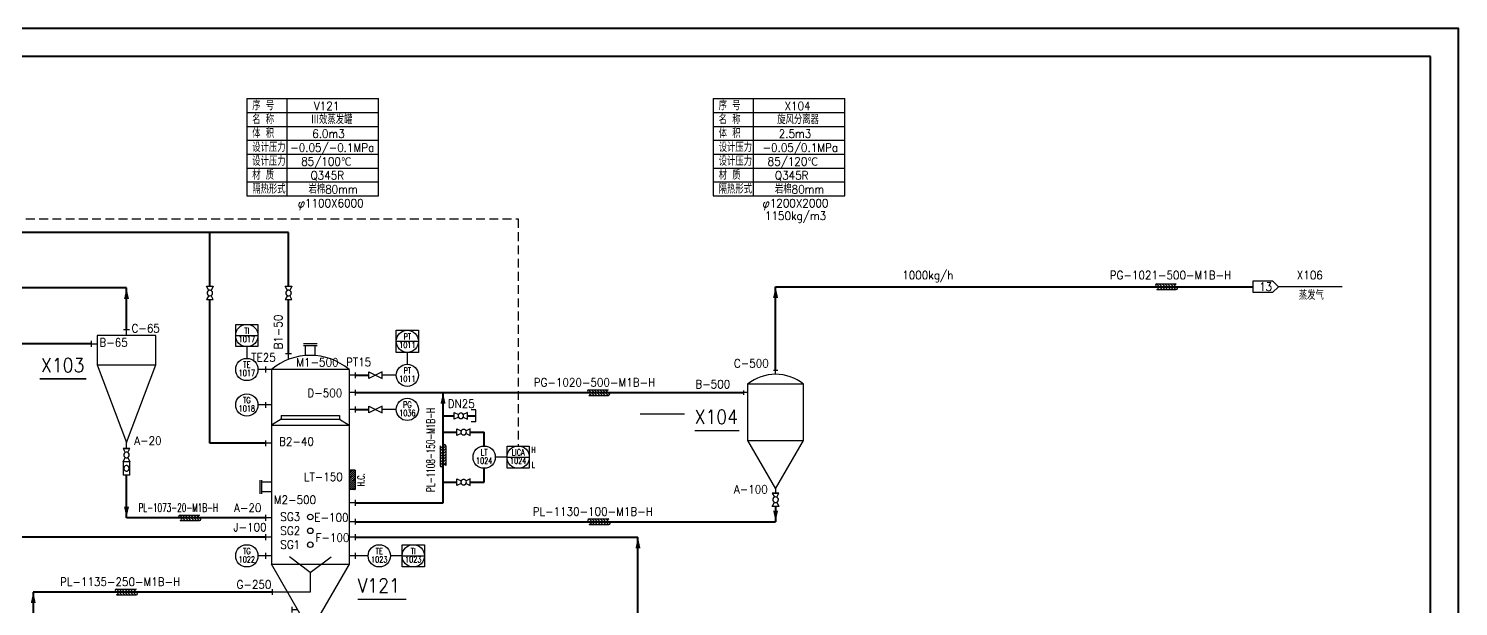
# Model space of a CAD drawing. Header units: millimetres. Extents: x 3 to 844, y 0 to 594.
# Drawn here: x 330 to 844, y 386 to 594 of the extents above; entities that cross this region are included whole.
import ezdxf
from ezdxf.enums import TextEntityAlignment as Align

# ---------------------------------------------------------------- set-up
doc = ezdxf.new("R2010")
doc.units = ezdxf.units.MM
doc.linetypes.add('HIDDEN2', pattern=[4.7625, 3.175, -1.5875])
for name, color, linetype in [('arrow', 9, 'Continuous'), ('instrument', 4, 'Continuous'), ('TEXT', 2, 'Continuous'), ('TXT', 7, 'Continuous')]:
    doc.layers.add(name, color=color, linetype=linetype)
for name, color, linetype, lineweight in [('PL', 7, 'Continuous', 40), ('标注', 1, 'HIDDEN2', 25), ('粗实线', 7, 'Continuous', 40), ('细实线', 7, 'Continuous', 25), ('设备', 7, 'Continuous', 25)]:
    doc.layers.add(name, color=color, linetype=linetype, lineweight=lineweight)
doc.styles.add('romanc', font='romanc.shx', dxfattribs={"width": 0.7, "bigfont": 'hztxt.shx'})
doc.styles.get("Standard").update_dxf_attribs({"font": 'standard1.shx', "bigfont": 'gbcbig.shx'})

# ---------------------------------------------------------------- blocks, each defined once
blk = doc.blocks.new('A$Cb8ed2c11')
at = {"layer": '设备'}
for p, q in [((0, 40), (15, 0)), ((15, 0), (30, 40))]:
    blk.add_line(p, q, dxfattribs=at)
blk.add_lwpolyline([(0, 40), (30, 40), (30, 55), (0, 55)], close=True, dxfattribs=at)
blk = doc.blocks.new('A$C7946bd6f')
at = {"layer": '设备'}
for p, q in [((16.95, 42.7), (19.05, 42.7)), ((18, 40.6), (18, 42.7)), ((5.4, 36.56), (5.4, 38.66)), ((5.4, 37.61), (7.5, 37.61)), ((16.95, 0), (19.05, 0)), ((18, 0), (18, 2.1))]:
    blk.add_line(p, q, dxfattribs=at)
at = {"layer": '设备', "xscale": 0.7, "yscale": 0.7, "zscale": 0.7}
blk.add_blockref('A$Cb8ed2c11', (7.5, 2.1), dxfattribs=at)
blk = doc.blocks.new('A$C906b3375')
at = {"layer": '设备'}
h = blk.add_hatch(dxfattribs=at)
h.set_pattern_fill('JIS_WOOD', color=256, scale=0.7)
h.set_pattern_definition([(45, (-757.7555, -473.3284), (-0.35, 0.35), [])])
h.paths.add_polyline_path([(40, 53.18), (42.1, 53.18), (42.1, 60.18), (40, 60.18)])
for p, q in [((28.45, 105.6), (23.55, 105.6)), ((28.45, 104.9), (23.55, 104.9)), ((24.25, 101.4), (24.25, 104.9)), ((27.75, 101.4), (27.75, 104.9)), ((17.15, 102.07), (19.25, 102.07)), ((18.2, 99.97), (18.2, 102.07)), ((9.9, 97.4), (9.9, 95.3)), ((12, 96.35), (9.9, 96.35)), ((12, 96.35), (12, 26.35)), ((40, 96.35), (12, 96.35)), ((40, 96.35), (40, 26.35)), ((42.1, 94.27), (40, 94.27)), ((42.1, 95.32), (42.1, 93.22)), ((42.1, 88.03), (40, 88.03)), ((42.1, 89.08), (42.1, 86.98)), ((9.9, 84.63), (9.9, 82.53)), ((12, 83.58), (9.9, 83.58)), ((42.1, 83.03), (42.1, 80.93)), ((15.5, 78.44), (12, 76.34)), ((15.5, 79.84), (36.5, 79.84)), ((15.5, 79.84), (15.5, 78.44)), ((15.5, 78.44), (36.5, 78.44)), ((36.5, 79.84), (36.5, 78.44)), ((36.5, 78.44), (40, 76.34)), ((42.1, 81.98), (40, 81.98)), ((12, 76.34), (40, 76.34)), ((9.9, 70.84), (9.9, 68.74)), ((12, 69.79), (9.9, 69.79)), ((42.1, 60.18), (40, 60.18)), ((42.1, 60.18), (42.1, 53.18)), ((7.8, 56.53), (7.8, 51.63)), ((8.5, 56.53), (8.5, 51.63)), ((12, 55.83), (8.5, 55.83)), ((12, 52.33), (8.5, 52.33)), ((42.1, 53.18), (40, 53.18)), ((42.1, 48.36), (40, 48.36)), ((42.1, 49.41), (42.1, 47.31)), ((9.9, 44.03), (9.9, 41.93)), ((12, 42.98), (9.9, 42.98)), ((42.1, 41.59), (40, 41.59)), ((42.1, 42.64), (42.1, 40.54)), ((9.9, 37.05), (9.9, 34.95)), ((42.1, 37.05), (42.1, 34.95)), ((12, 36), (9.9, 36)), ((42.1, 36), (40, 36)), ((9.9, 30.35), (9.9, 28.25)), ((12, 29.3), (9.9, 29.3)), ((26, 2.1), (12, 26.35)), ((12, 26.35), (40, 26.35)), ((26, 23.29), (18.51, 28.96)), ((26, 23.29), (33.49, 28.96)), ((40, 26.35), (26, 2.1)), ((42.1, 29.3), (40, 29.3)), ((42.1, 30.35), (42.1, 28.25)), ((26, 23.29), (26, 16.29)), ((12.25, 17.34), (12.25, 15.24)), ((26, 16.29), (12.25, 16.29)), ((19.38, 10.99), (19.38, 8.89)), ((21.48, 9.94), (19.38, 9.94)), ((27.05, 0), (24.95, 0)), ((26, 2.1), (26, 0))]:
    blk.add_line(p, q, dxfattribs=at)
blk.add_arc((26, 79.48), 21.92, 50.3037, 129.6963, dxfattribs=at)
blk = doc.blocks.new('A$C1f4d3acd')
at = {"layer": '设备'}
for p, q in [((22.24, 46.76), (23.76, 46.76)), ((23, 45.25), (23, 46.76)), ((11.41, 39.43), (11.41, 37.92)), ((12.92, 38.67), (11.41, 38.67)), ((12.92, 21.5), (23, 4.04)), ((23, 4.04), (33.08, 21.5)), ((22.24, 2.53), (23.76, 2.53)), ((23, 4.04), (23, 2.53))]:
    blk.add_line(p, q, dxfattribs=at)
blk.add_lwpolyline([(12.92, 21.5), (33.08, 21.5), (33.08, 41.66), (12.92, 41.66)], close=True, dxfattribs=at)
blk.add_arc((23, 29.31), 15.94, 50.7706, 129.2294, dxfattribs=at)
blk = doc.blocks.new('A$Cadf2ccbb')
blk.add_lwpolyline([(1.51, 1.64), (0, 2.4), (0, 0), (1.51, 0.76, 1), (3.29, 1.64), (4.8, 2.4), (4.8, 0), (3.29, 0.76, 1.609915), (1.51, 0.76, 4.279146)], format="xyb", close=True)
blk = doc.blocks.new('A$Cc0267e56')
blk.add_lwpolyline([(4.8, 2.4), (0, 0), (0, 2.4), (4.8, 0)], close=True)
blk = doc.blocks.new('A$Cf45da477')
for p, q in [((1.63, 4.24), (0, 4.24)), ((1.63, 0), (0, 0))]:
    blk.add_line(p, q)
blk.add_lwpolyline([(1.63, 0), (1.63, 4.24)])
blk = doc.blocks.new('A$Ca7bb580f')
for p, q in [((2.4, 4.8), (0, 4.8)), ((0, 4.8), (0, 0)), ((2.4, 0), (0, 0)), ((2.4, 0), (2.4, 4.8))]:
    blk.add_line(p, q)
for start, end in [(116.307, 296.307), (116.307, 63.693), (243.693, 116.307)]:
    blk.add_arc((1.2, 2.4), 0.993, start, end)
blk = doc.blocks.new('A$Cb12c0229')
at = {"layer": 'TEXT', "style": 'romanc', "width": 0.7}
blk.add_text('H.C.', height=2.5, rotation=90, dxfattribs=at).set_placement((2.5, -0.17))
blk = doc.blocks.new('A$Cbfcf88ef')
at = {"layer": 'arrow', "color": 1, "ltscale": 0.2}
blk.add_lwpolyline([(0, 0, 0, 1.8, 0), (4, 0, 1.8, 1.8, 0)], format="xyseb", dxfattribs=at)

msp = doc.modelspace()

# ---------------------------------------------------------------- hatches: boundary and pattern name
at = {"layer": '细实线'}
h = msp.add_hatch(dxfattribs=at)
h.set_pattern_fill('JIS_WOOD', color=256, angle=90)
h.set_pattern_definition([(135, (-115.77966, -116.3965), (-0.5, -0.5), [])])
edge = h.paths.add_edge_path()
edge.add_arc((742.9, 500.52), 0.5, 270, 450)
edge.add_arc((742.9, 501.52), 0.5, 90, 270, ccw=False)
edge.add_line((742.9, 502.02), (735.9, 502.02))
edge.add_arc((735.9, 501.52), 0.5, 90, 270)
edge.add_arc((735.9, 500.52), 0.5, -90, 90, ccw=False)
edge.add_line((735.9, 500.02), (742.9, 500.02))
h = msp.add_hatch(dxfattribs=at)
h.set_pattern_fill('JIS_WOOD', color=256, angle=90)
h.set_pattern_definition([(135, (-320.0722, -154.48544), (-0.5, -0.5), [])])
edge = h.paths.add_edge_path()
edge.add_arc((538.6, 462.43), 0.5, 270, 450)
edge.add_arc((538.6, 463.43), 0.5, 90, 270, ccw=False)
edge.add_line((538.6, 463.93), (531.6, 463.93))
edge.add_arc((531.6, 463.43), 0.5, 90, 270)
edge.add_arc((531.6, 462.43), 0.5, -90, 90, ccw=False)
edge.add_line((531.6, 461.93), (538.6, 461.93))
h = msp.add_hatch(dxfattribs=at)
h.set_pattern_fill('JIS_WOOD', color=256)
h.set_pattern_definition([(45, (-138.2905, 1295.4149), (-0.5, 0.5), [])])
edge = h.paths.add_edge_path()
edge.add_arc((478.63, 436.74), 0.5, 180, 360)
edge.add_arc((479.63, 436.74), 0.5, 0, 180, ccw=False)
edge.add_line((480.13, 436.74), (480.13, 443.74))
edge.add_arc((479.63, 443.74), 0.5, 0, 180)
edge.add_arc((478.63, 443.74), 0.5, -180, 0, ccw=False)
edge.add_line((478.13, 443.74), (478.13, 436.74))
h = msp.add_hatch(dxfattribs=at)
h.set_pattern_fill('JIS_WOOD', color=256, angle=90)
h.set_pattern_definition([(135, (-467.1254, -199.53686), (-0.5, -0.5), [])])
edge = h.paths.add_edge_path()
edge.add_arc((391.55, 417.38), 0.5, 270, 450)
edge.add_arc((391.55, 418.38), 0.5, 90, 270, ccw=False)
edge.add_line((391.55, 418.88), (384.55, 418.88))
edge.add_arc((384.55, 418.38), 0.5, 90, 270)
edge.add_arc((384.55, 417.38), 0.5, -90, 90, ccw=False)
edge.add_line((384.55, 416.88), (391.55, 416.88))
h = msp.add_hatch(dxfattribs=at)
h.set_pattern_fill('JIS_WOOD', color=256, angle=90)
h.set_pattern_definition([(135, (-319.9232, -200.94626), (-0.5, -0.5), [])])
edge = h.paths.add_edge_path()
edge.add_arc((538.75, 415.97), 0.5, 270, 450)
edge.add_arc((538.75, 416.97), 0.5, 90, 270, ccw=False)
edge.add_line((538.75, 417.47), (531.75, 417.47))
edge.add_arc((531.75, 416.97), 0.5, 90, 270)
edge.add_arc((531.75, 415.97), 0.5, -90, 90, ccw=False)
edge.add_line((531.75, 415.47), (538.75, 415.47))
h = msp.add_hatch(dxfattribs=at)
h.set_pattern_fill('JIS_WOOD', color=256, angle=90)
h.set_pattern_definition([(135, (-489.9421, -226.22676), (-0.5, -0.5), [])])
edge = h.paths.add_edge_path()
edge.add_arc((368.73, 390.69), 0.5, 270, 450)
edge.add_arc((368.73, 391.69), 0.5, 90, 270, ccw=False)
edge.add_line((368.73, 392.19), (361.73, 392.19))
edge.add_arc((361.73, 391.69), 0.5, 90, 270)
edge.add_arc((361.73, 390.69), 0.5, -90, 90, ccw=False)
edge.add_line((361.73, 390.19), (368.73, 390.19))

# ---------------------------------------------------------------- linework, layer by layer
msp.add_lwpolyline([(782.27, 501.02), (779.71, 501.02), (777.59, 498.9), (770.52, 498.9), (770.52, 503.14), (777.59, 503.14), (779.71, 501.02)])
at = {"layer": 'instrument'}
for p, q in [((404.58, 483.46), (412.58, 483.46)), ((462.31, 481.38), (470.31, 481.38)), ((502.19, 439.71), (510.19, 439.71)), ((464.44, 404.2), (472.44, 404.2))]:
    msp.add_line(p, q, dxfattribs=at)
at = {"layer": 'instrument', "ltscale": 2}
for p, q in [((408.58, 479.46), (408.58, 475.25)), ((466.31, 477.38), (466.31, 473.17)), ((415.3, 471.25), (412.58, 471.25)), ((462.31, 469.17), (457.3, 469.17)), ((415.3, 458.48), (412.58, 458.48)), ((462.31, 456.88), (457.3, 456.88)), ((502.19, 439.71), (497.96, 439.71)), ((415.3, 404.2), (412.58, 404.2)), ((452.21, 404.2), (447.5, 404.2)), ((464.44, 404.2), (460.21, 404.2))]:
    msp.add_line(p, q, dxfattribs=at)
at = {"layer": 'instrument'}
for points in [[(404.58, 487.46), (412.58, 487.46), (412.58, 479.46), (404.58, 479.46)], [(462.31, 485.38), (470.31, 485.38), (470.31, 477.38), (462.31, 477.38)], [(502.19, 443.71), (510.19, 443.71), (510.19, 435.71), (502.19, 435.71)], [(464.44, 408.2), (472.44, 408.2), (472.44, 400.2), (464.44, 400.2)]]:
    msp.add_lwpolyline(points, close=True, dxfattribs=at)
for centre in [(408.58, 483.46), (466.31, 481.38), (506.19, 439.71), (468.44, 404.2)]:
    msp.add_circle(centre, 4, dxfattribs=at)
at = {"layer": 'instrument', "ltscale": 2}
for centre in [(408.58, 471.25), (466.31, 469.17), (408.58, 458.48), (466.31, 456.88), (493.96, 439.71), (408.58, 404.2), (456.21, 404.2)]:
    msp.add_circle(centre, 4, dxfattribs=at)
at = {"layer": 'PL'}
for p, q in [((423.6, 520.58), (91.69, 520.58)), ((423.6, 501.17), (423.6, 520.58)), ((365.3, 500.58), (91.69, 500.58)), ((365.3, 485.58), (365.3, 500.58)), ((598.79, 471.02), (598.79, 501.02)), ((598.79, 501.02), (770.52, 501.02)), ((423.6, 476.97), (423.6, 496.37)), ((352.7, 480.49), (91.69, 480.49)), ((447.5, 462.93), (587.2, 462.93)), ((479.16, 423.26), (479.16, 462.93)), ((365.3, 417.88), (365.3, 433.28)), ((447.5, 423.26), (479.16, 423.26)), ((598.79, 421.99), (598.79, 416.49)), ((415.3, 417.88), (365.3, 417.88)), ((447.5, 416.49), (598.79, 416.49)), ((415.3, 410.9), (293.71, 410.9)), ((447.5, 410.9), (549.28, 410.9)), ((549.28, 335.31), (549.28, 410.9)), ((417.65, 391.19), (331.76, 391.19)), ((331.76, 391.19), (331.76, 381.19))]:
    msp.add_line(p, q, dxfattribs=at)
at = {"layer": '标注'}
for p, q in [((271.98, 525.4), (506.19, 525.4)), ((506.19, 525.4), (506.19, 443.71))]:
    msp.add_line(p, q, dxfattribs=at)
at = {"layer": '粗实线'}
for p, q in [((834.4, 583.89), (28.4, 583.89)), ((834.4, 9.89), (834.4, 583.89)), ((395.3, 501.17), (395.3, 520.58)), ((395.3, 444.69), (395.3, 496.37)), ((447.5, 469.17), (452.5, 469.17)), ((447.5, 456.88), (452.5, 456.88)), ((479.16, 454.56), (483.16, 454.56)), ((487.96, 454.56), (490.96, 454.56)), ((479.16, 448.71), (484.16, 448.71)), ((488.96, 448.71), (493.96, 448.71)), ((493.96, 443.71), (493.96, 448.71)), ((415.3, 444.69), (395.3, 444.69)), ((493.96, 430.71), (493.96, 435.71)), ((479.16, 430.71), (484.16, 430.71)), ((488.96, 430.71), (493.96, 430.71))]:
    msp.add_line(p, q, dxfattribs=at)
msp.add_lwpolyline([(3.4, 593.89), (3.4, -0.11), (844.4, -0.11), (844.4, 593.89)], close=True, dxfattribs=at)
at = {"layer": '细实线'}
for p, q in [((408.57, 568.71), (455.89, 568.71)), ((408.57, 568.71), (408.57, 533.71)), ((422.93, 568.71), (422.93, 533.71)), ((455.89, 533.71), (455.89, 568.71)), ((576.38, 568.71), (623.7, 568.71)), ((576.38, 568.71), (576.38, 533.71)), ((590.73, 568.71), (590.73, 533.71)), ((623.7, 533.71), (623.7, 568.71)), ((408.57, 563.71), (455.89, 563.71)), ((576.38, 563.71), (623.7, 563.71)), ((408.57, 558.71), (455.89, 558.71)), ((576.38, 558.71), (623.7, 558.71)), ((408.57, 553.71), (455.89, 553.71)), ((576.38, 553.71), (623.7, 553.71)), ((408.57, 548.71), (455.89, 548.71)), ((576.38, 548.71), (623.7, 548.71)), ((408.57, 543.71), (455.89, 543.71)), ((576.38, 543.71), (623.7, 543.71)), ((408.57, 538.71), (455.89, 538.71)), ((576.38, 538.71), (623.7, 538.71)), ((408.57, 533.71), (455.89, 533.71)), ((576.38, 533.71), (623.7, 533.71)), ((735.9, 502.02), (742.9, 502.02)), ((735.9, 500.02), (742.9, 500.02)), ((802.6, 501.02), (779.71, 501.02)), ((531.6, 463.93), (538.6, 463.93)), ((531.6, 461.93), (538.6, 461.93)), ((478.13, 443.74), (478.13, 436.74)), ((480.13, 443.74), (480.13, 436.74)), ((384.55, 418.88), (391.55, 418.88)), ((384.55, 416.88), (391.55, 416.88)), ((531.75, 417.47), (538.75, 417.47)), ((531.75, 415.47), (538.75, 415.47)), ((361.73, 392.19), (368.73, 392.19)), ((361.73, 390.19), (368.73, 390.19))]:
    msp.add_line(p, q, dxfattribs=at)
for centre in [(431.4, 418.19), (431.4, 413.19), (431.4, 408.19)]:
    msp.add_circle(centre, 1, dxfattribs=at)
for centre, start, end in [((735.9, 501.52), 90, 270), ((735.9, 500.52), 270, 90), ((742.9, 501.52), 90, 270), ((742.9, 500.52), 270, 90), ((531.6, 463.43), 90, 270), ((531.6, 462.43), 270, 90), ((538.6, 463.43), 90, 270), ((538.6, 462.43), 270, 90), ((478.63, 443.74), 180, 0), ((479.63, 443.74), 0, 180), ((479.63, 436.74), 0, 180), ((478.63, 436.74), 180, 0), ((384.55, 418.38), 90, 270), ((384.55, 417.38), 270, 90), ((391.55, 418.38), 90, 270), ((391.55, 417.38), 270, 90), ((531.75, 416.97), 90, 270), ((538.75, 416.97), 90, 270), ((531.75, 415.97), 270, 90), ((538.75, 415.97), 270, 90), ((361.73, 391.69), 90, 270), ((361.73, 390.69), 270, 90), ((368.73, 391.69), 90, 270), ((368.73, 390.69), 270, 90)]:
    msp.add_arc(centre, 0.5, start, end, dxfattribs=at)
at = {"layer": '设备', "const_width": 0.5}
for points in [[(334.08, 467.89), (350.81, 467.89)], [(549.96, 455.28), (566.1, 455.28)], [(569.64, 449.28), (585.78, 449.28)], [(448.4, 388.56), (465.97, 388.56)]]:
    msp.add_lwpolyline(points, dxfattribs=at)

# ---------------------------------------------------------------- block references
at = {"layer": '细实线'}
for p, rotation in [((365.3, 500.58), 270), ((598.79, 501.02), 270), ((479.16, 462.93), 270), ((365.3, 417.88), 89.99999999999999), ((598.79, 416.49), 89.99999999999999), ((549.28, 410.9), 270), ((331.76, 391.19), 270)]:
    msp.add_blockref('A$Cbfcf88ef', p, dxfattribs=dict(at, rotation=rotation))
for name, p in [('A$Cc0267e56', (452.5, 467.97)), ('A$Cc0267e56', (452.5, 455.68)), ('A$Cf45da477', (489.33, 452.44)), ('A$Cb12c0229', (448.39, 429.33))]:
    msp.add_blockref(name, p, dxfattribs=at)
at = {"layer": '设备'}
for p, rotation in [((396.5, 496.37), 89.99999999999997), ((424.8, 496.37), 89.99999999999997), ((487.96, 455.76), 179.9999999999999), ((488.96, 449.91), 180), ((364.1, 442.88), 269.9999999999999), ((488.96, 431.91), 180), ((597.59, 426.79), 269.9999999999999)]:
    msp.add_blockref('A$Cadf2ccbb', p, dxfattribs=dict(at, rotation=rotation))
for name, p in [('A$C7946bd6f', (347.3, 442.88)), ('A$C906b3375', (405.4, 374.9)), ('A$C1f4d3acd', (575.79, 424.26)), ('A$Ca7bb580f', (364.1, 433.28))]:
    msp.add_blockref(name, p, dxfattribs=at)

# ---------------------------------------------------------------- texts
for s, height, p in [(' 序 号', 3, (408.64, 564.57, 180)), ('V121', 3, (432.7, 564.57, 180)), (' 序 号', 3, (576.44, 564.57, 180)), ('X104', 3, (602.01, 564.57, 180)), (' 名 称', 3, (408.64, 559.57, 180)), ('Ⅲ效蒸发罐', 3, (431.57, 559.57, 180)), (' 名 称', 3, (576.44, 559.57, 180)), ('旋风分离器', 3, (599.37, 559.57, 180)), (' 体 积', 3, (408.64, 554.57, 180)), ('6.0m3', 3, (432.1, 554.57, 180)), (' 体 积', 3, (576.44, 554.57, 180)), ('2.5m3', 3, (599.91, 554.57, 180)), (' 设计压力', 3, (408.64, 549.57, 180)), ('-0.05/-0.1MPa', 3, (424.21, 549.57, 180)), (' 设计压力', 3, (576.44, 549.57, 180)), ('-0.05/0.1MPa', 3, (594.1, 549.57, 180)), (' 设计压力', 3, (408.64, 544.57, 180)), ('85/100℃', 3, (428.12, 544.57, 180)), (' 设计压力', 3, (576.44, 544.57, 180)), ('85/120℃', 3, (595.92, 544.57, 180)), (' 材 质', 3, (408.64, 539.57, 180)), ('Q345R', 3, (431.49, 539.57, 180)), (' 材 质', 3, (576.44, 539.57, 180)), ('Q345R', 3, (598.56, 539.57, 180)), (' 隔热形式', 3, (408.64, 534.57, 180)), ('岩棉80mm', 3, (430.75, 534.57, 180)), (' 隔热形式', 3, (576.44, 534.57, 180)), ('岩棉80mm', 3, (598.56, 534.57, 180)), ('φ1100X6000', 3, (426.93, 529.57, 180)), ('φ1200X2000', 3, (594.12, 529.57, 180)), ('1150kg/m3', 3, (594.97, 525.04, 180)), ('1000kg/h', 3, (644.33, 503.69, 180)), ('PG-1021-500-M1B-H', 3, (719, 503.69, 180)), ('X106', 3, (786.27, 503.69, 180)), ('13', 3, (772.73, 499.54, 180)), ('蒸发气', 3, (786.99, 496.37, 180)), ('C-65', 3, (367.1, 484.56, 180)), ('B-65', 3, (355.55, 479.47, 180)), ('X103', 5, (334.53, 470.34, 180)), ('TE25', 3, (410.2, 474.08, 180)), ('M1-500', 3, (426.35, 472.33, 180)), ('PT15', 3, (444.29, 472.4, 180)), ('C-500', 3, (583.79, 471.95, 180)), ('PG-1020-500-M1B-H', 3, (511.79, 465.1, 180)), ('D-500', 3, (430.38, 461.29, 180)), ('B-500', 3, (569.93, 464.46, 180)), ('DN25', 3, (480.84, 457.43, 180)), ('X104', 5, (569.65, 451.73, 180)), ('A-20', 3, (368.07, 444.13, 180)), ('B2-40', 3, (420.17, 443.83, 180)), ('LT-150', 3, (429.15, 431.12, 180)), ('A-100', 3, (583.79, 426.62, 180)), ('A-20', 3, (403.99, 420, 180)), ('M2-500', 3, (418.28, 422.87, 180)), ('SG3', 3, (420.64, 416.77, 180)), ('E-100', 3, (432.87, 416.52, 180)), ('PL-1130-100-M1B-H', 3, (511.42, 418.64, 180)), ('J-100', 3, (403.75, 413.02, 180)), ('SG2', 3, (420.64, 411.75, 180)), ('F-100', 3, (433.3, 409.25, 180)), ('SG1', 3, (420.64, 406.75, 180)), ('PL-1135-250-M1B-H', 3, (341.4, 393.36, 180)), ('G-250', 3, (404.89, 392.4, 180)), ('V121', 5, (448.41, 391, 180))]:
    msp.add_text(s, height=height).set_placement(p)
msp.add_text('B1-50', height=3, rotation=90).set_placement((421.37, 478.43, 180))
at = {"width": 0.7}
msp.add_text('PL-1108-150-M1B-H', height=3, rotation=90, dxfattribs=at).set_placement((476.22, 427.17, 180))
msp.add_text('PL-1073-20-M1B-H', height=3, dxfattribs=at).set_placement((369.6, 420.05, 180))
at = {"layer": 'TXT', "style": 'romanc', "width": 0.67}
for s, p in [('TI', (408.58, 484.08)), ('PT', (466.31, 482)), ('1017', (408.58, 481.07)), ('1011', (466.31, 478.99)), ('TE', (408.58, 471.87)), ('1017', (408.58, 468.87)), ('1011', (466.31, 466.79)), ('PT', (466.31, 469.79)), ('1018', (408.58, 456.1)), ('TG', (408.58, 459.1)), ('PG', (466.31, 457.5)), ('1036', (466.31, 454.5)), ('LT', (493.96, 440.33)), ('LICA', (506.19, 440.33)), ('H', (511.68, 441.23)), ('1024', (493.96, 437.33)), ('1024', (506.19, 437.33)), ('L', (511.68, 435.84)), ('TG', (408.58, 404.82)), ('TE', (456.21, 404.82)), ('TI', (468.44, 404.82)), ('1022', (408.58, 401.81)), ('1023', (456.21, 401.81)), ('1023', (468.44, 401.81))]:
    msp.add_text(s, height=2.2, dxfattribs=at).set_placement(p, align=Align.CENTER)

doc.saveas('drawing.dxf')
